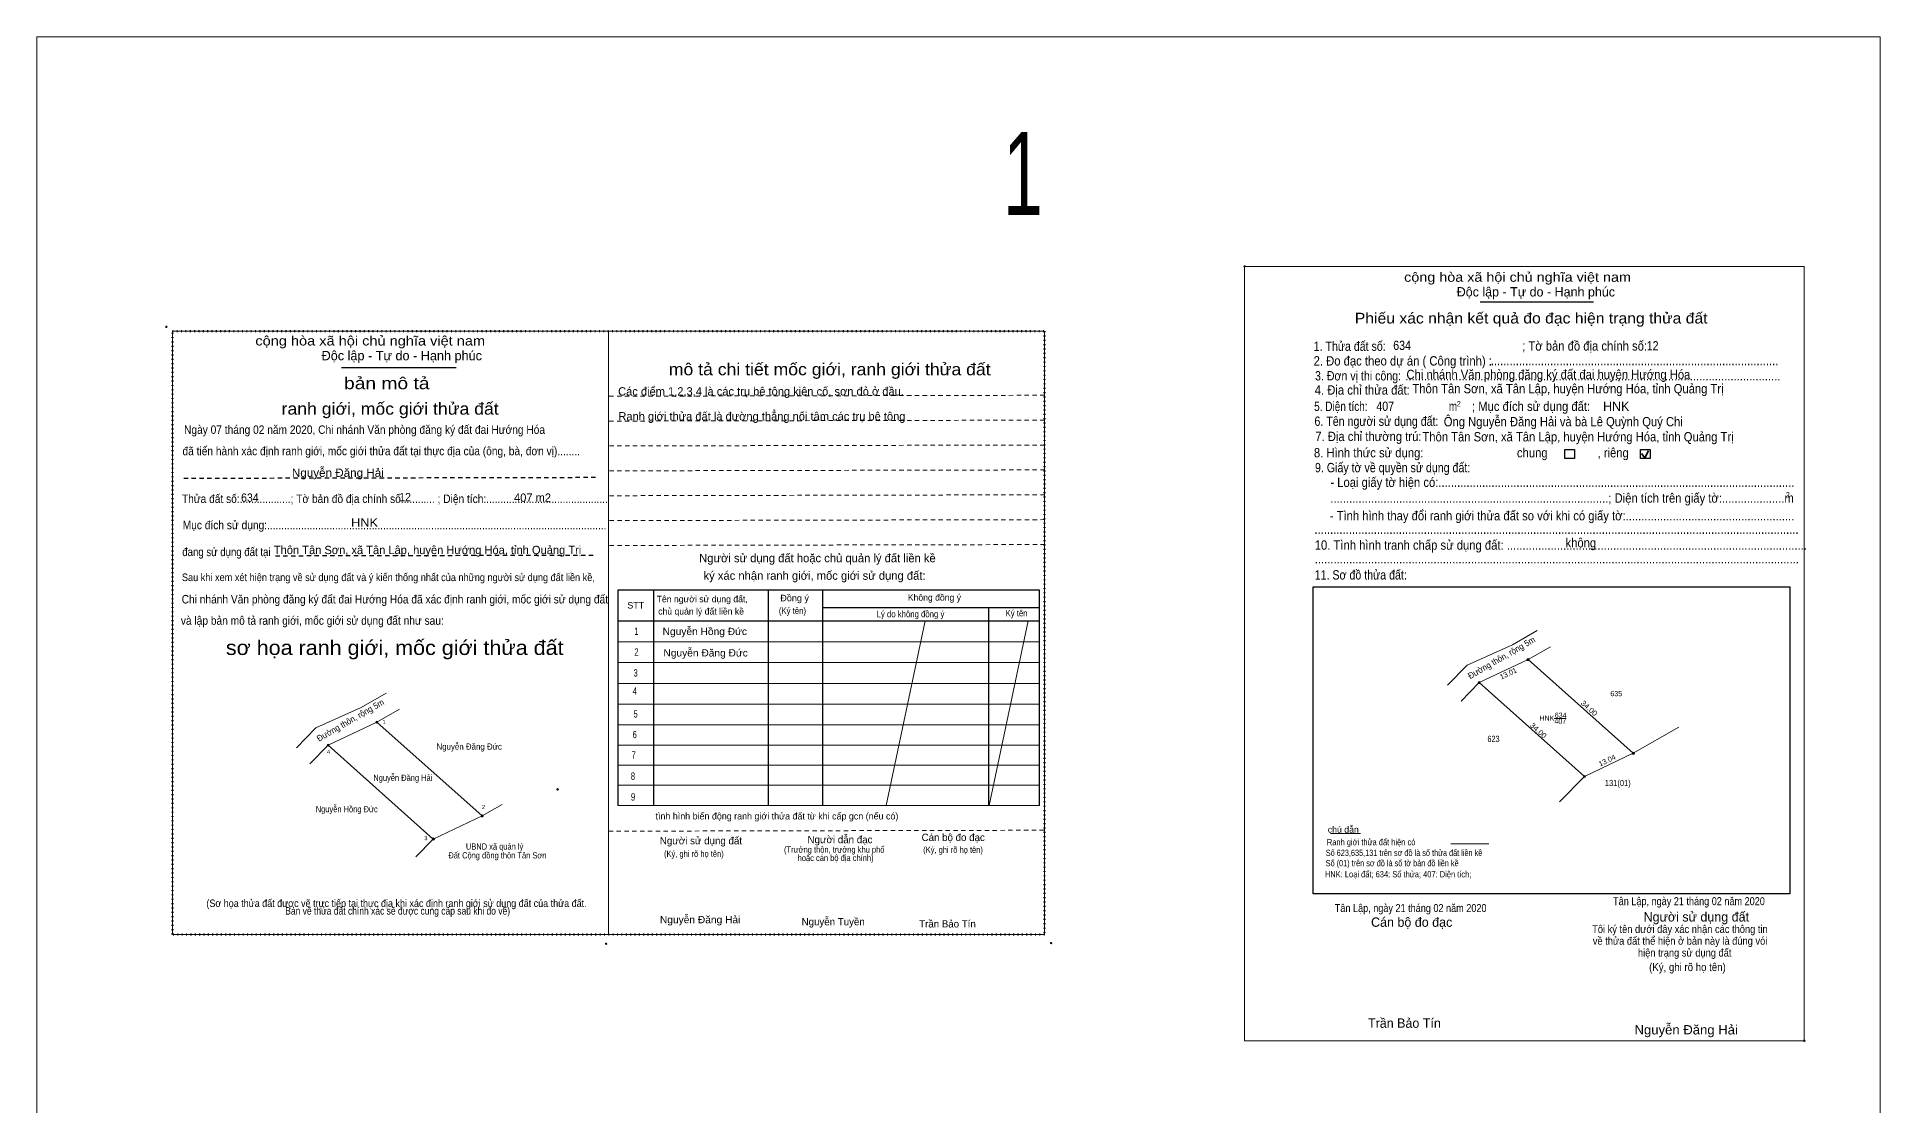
# Model space of a CAD drawing. Header units: metres. Extents: x 546991 to 548960, y 1836850 to 1838398.
# Drawn here: x 547535.8 to 547980.4, y 1837835.7 to 1838093.3 of the extents above; entities that cross this region are included whole.
import ezdxf
from ezdxf.enums import TextEntityAlignment as Align

# ---------------------------------------------------------------- set-up
doc = ezdxf.new("R2010")
doc.units = ezdxf.units.M
doc.header["$LTSCALE"] = 0.7
doc.header["$PDMODE"] = 32
doc.header["$PDSIZE"] = 0.35
doc.linetypes.add('DOTTED', pattern=[1.5, 0.3, -1.2])
doc.linetypes.add('SHORT_DASHED', pattern=[2.7, 1.5, -1.2])
for name, color, linetype, lineweight in [('1', 7, 'SHORT_DASHED', 13), ('10', 7, 'Continuous', 13), ('11', 7, 'Continuous', 13), ('13', 7, 'Continuous', 13), ('17', 7, 'Continuous', 13), ('2', 7, 'Continuous', 13), ('55', 7, 'Continuous', 13), ('6', 7, 'Continuous', 13), ('63', 7, 'Continuous', 13)]:
    doc.layers.add(name, color=color, linetype=linetype, lineweight=lineweight)
doc.layers.add('16', color=7, linetype='Continuous')

msp = doc.modelspace()

# ---------------------------------------------------------------- hatches: boundary and pattern name
at = {"layer": '13'}
for points in [[(547895.73, 1837943.12, 1), (547895.23, 1837943.12, 1)], [(547883.96, 1837937.58, 1), (547883.46, 1837937.58, 1)], [(547618.08, 1837928.02, 1), (547617.58, 1837928.02, 1)], [(547606.31, 1837922.48, 1), (547605.81, 1837922.48, 1)], [(547921.13, 1837920.53, 1), (547920.63, 1837920.53, 1)], [(547909.34, 1837914.96, 1), (547908.84, 1837914.96, 1)], [(547643.48, 1837905.43, 1), (547642.98, 1837905.43, 1)], [(547631.69, 1837899.86, 1), (547631.19, 1837899.86, 1)]]:
    msp.add_hatch(color=256, dxfattribs=at).paths.add_polyline_path(points)
at = {"layer": '2'}
for points in [[(547895.605, 1837943.12, 1), (547895.355, 1837943.12, 1)], [(547883.835, 1837937.58, 1), (547883.585, 1837937.58, 1)], [(547617.955, 1837928.02, 1), (547617.705, 1837928.02, 1)], [(547606.185, 1837922.48, 1), (547605.935, 1837922.48, 1)], [(547921.005, 1837920.53, 1), (547920.755, 1837920.53, 1)], [(547909.215, 1837914.96, 1), (547908.965, 1837914.96, 1)], [(547643.355, 1837905.43, 1), (547643.105, 1837905.43, 1)], [(547631.565, 1837899.86, 1), (547631.315, 1837899.86, 1)]]:
    msp.add_hatch(color=256, dxfattribs=at).paths.add_polyline_path(points)

# ---------------------------------------------------------------- linework, layer by layer
at = {"layer": '1'}
for p, q in [((547673.87, 1838006.65), (547779.06, 1838006.88)), ((547673.88, 1838000.65), (547779.07, 1838000.88)), ((547673.9, 1837994.65), (547779.09, 1837994.88)), ((547673.91, 1837988.65), (547779.1, 1837988.88)), ((547673.92, 1837982.65), (547779.11, 1837982.88)), ((547673.94, 1837976.65), (547779.13, 1837976.88)), ((547673.95, 1837970.65), (547779.14, 1837970.88)), ((547673.74, 1837901.75), (547778.93, 1837901.98))]:
    msp.add_line(p, q, dxfattribs=at)
at = {"layer": '1', "lineweight": 25}
for p, q in [((547571.25, 1837986.88), (547670.8, 1837987.1)), ((547593.36, 1837968.18), (547670.72, 1837968.35))]:
    msp.add_line(p, q, dxfattribs=at)
at = {"layer": '1', "linetype": 'DOTTED', "lineweight": 53}
msp.add_lwpolyline([(547568.51, 1838022.33), (547778.88, 1838022.33), (547778.88, 1837876.84), (547568.51, 1837876.84)], close=True, dxfattribs=at)
at = {"layer": '10'}
for p, q in [((547876.08, 1837936.95), (547880.79, 1837941.75)), ((547895.48, 1837943.12), (547920.88, 1837920.53)), ((547879.33, 1837933.12), (547883.71, 1837937.58)), ((547883.71, 1837937.58), (547909.09, 1837914.96)), ((547598.43, 1837921.85), (547603.14, 1837926.65)), ((547617.83, 1837928.02), (547643.23, 1837905.43)), ((547601.68, 1837918.02), (547606.06, 1837922.48)), ((547606.06, 1837922.48), (547631.44, 1837899.86)), ((547903.11, 1837908.86), (547909.09, 1837914.96)), ((547627.26, 1837895.6), (547631.44, 1837899.86))]:
    msp.add_line(p, q, dxfattribs=at)
at = {"layer": '11'}
for p, q in [((547895.48, 1837943.12), (547900.93, 1837946.25)), ((547617.83, 1837928.02), (547623.28, 1837931.15)), ((547931.83, 1837926.81), (547920.88, 1837920.53)), ((547648.05, 1837908.2), (547643.23, 1837905.43))]:
    msp.add_line(p, q, dxfattribs=at)
at = {"layer": '13'}
for p, q in [((547750.11, 1837952.45), (547740.68, 1837907.97)), ((547774.94, 1837952.45), (547765.51, 1837907.97)), ((547901.82, 1837928.92), (547904.68, 1837928.92))]:
    msp.add_line(p, q, dxfattribs=at)
for centre in [(547895.48, 1837943.12), (547883.71, 1837937.58), (547617.83, 1837928.02), (547606.06, 1837922.48), (547920.88, 1837920.53), (547909.09, 1837914.96), (547643.23, 1837905.43), (547631.44, 1837899.86)]:
    msp.add_circle(centre, 0.25, dxfattribs=at)
at = {"layer": '17'}
msp.add_line((547847.86, 1837901.2), (547855.1, 1837901.2), dxfattribs=at)
at = {"layer": '2', "lineweight": 25}
for p, q in [((547883.97, 1838029.39), (547911.28, 1838029.39)), ((547609.27, 1838013.6), (547636.93, 1838013.6)), ((547684.52, 1837959.87), (547684.52, 1837907.97)), ((547712.19, 1837959.87), (547712.19, 1837907.97)), ((547725.29, 1837959.87), (547725.29, 1837907.97)), ((547843.67, 1837960.66), (547958.6, 1837960.66)), ((547958.6, 1837960.66), (547958.6, 1837886.68)), ((547725.29, 1837955.69), (547777.65, 1837955.69)), ((547765.36, 1837955.69), (547765.36, 1837907.97)), ((547675.91, 1837952.45), (547777.65, 1837952.45))]:
    msp.add_line(p, q, dxfattribs=at)
at = {"layer": '2', "lineweight": 35}
for p, q in [((547923.64, 1837991.8), (547924.57, 1837993.47)), ((547922.87, 1837992.8), (547923.64, 1837991.8))]:
    msp.add_line(p, q, dxfattribs=at)
at = {"layer": '2'}
for p, q in [((547675.91, 1837947.43), (547777.65, 1837947.43)), ((547675.91, 1837942.42), (547777.65, 1837942.42)), ((547675.91, 1837937.4), (547777.65, 1837937.4)), ((547675.91, 1837932.38), (547777.65, 1837932.38)), ((547675.91, 1837927.37), (547777.65, 1837927.37)), ((547675.91, 1837922.52), (547777.65, 1837922.52)), ((547675.91, 1837917.67), (547777.65, 1837917.67)), ((547675.91, 1837912.82), (547777.65, 1837912.82)), ((547675.91, 1837907.97), (547777.65, 1837907.97))]:
    msp.add_line(p, q, dxfattribs=at)
msp.add_lwpolyline([(547827.11, 1838037.95), (547962.12, 1838037.95), (547962.12, 1837851.22), (547827.11, 1837851.22)], close=True, dxfattribs=at)
for points in [[(547568.52, 1837876.84), (547568.51, 1837876.84), (547568.51, 1838022.33), (547673.7, 1838022.33), (547673.7, 1838022.32)], [(547673.7, 1838022.32), (547673.7, 1837876.84), (547568.52, 1837876.84)], [(547673.7, 1838022.33), (547778.89, 1838022.33), (547778.89, 1837876.84), (547778.89, 1837876.84)], [(547673.7, 1838022.33), (547778.89, 1838022.33), (547778.89, 1837876.84)], [(547778.89, 1837876.84), (547673.7, 1837876.84), (547673.7, 1838022.32)], [(547778.89, 1837876.84), (547673.7, 1837876.84), (547673.7, 1838022.32)]]:
    msp.add_lwpolyline(points, dxfattribs=at)
at = {"layer": '2', "lineweight": 25}
for points in [[(547904.36, 1837993.76), (547906.68, 1837993.76), (547906.68, 1837991.6), (547904.36, 1837991.6)], [(547922.6, 1837993.76), (547924.92, 1837993.76), (547924.92, 1837991.6), (547922.6, 1837991.6)]]:
    msp.add_lwpolyline(points, close=True, dxfattribs=at)
for points in [[(547777.65, 1837907.97), (547777.65, 1837959.87), (547675.91, 1837959.87), (547675.91, 1837907.97)], [(547958.6, 1837886.68), (547843.67, 1837886.68), (547843.67, 1837960.66)]]:
    msp.add_lwpolyline(points, dxfattribs=at)
at = {"layer": '2'}
for centre in [(547895.48, 1837943.12), (547883.71, 1837937.58), (547617.83, 1837928.02), (547606.06, 1837922.48), (547920.88, 1837920.53), (547909.09, 1837914.96), (547643.23, 1837905.43), (547631.44, 1837899.86)]:
    msp.add_circle(centre, 0.125, dxfattribs=at)
for p in [(547827.11, 1838037.95), (547567.08, 1838023.38), (547673.13, 1837874.6), (547780.45, 1837874.77), (547962.12, 1837851.22)]:
    msp.add_point(p, dxfattribs=at)
at = {"layer": '55'}
for p, q in [((547883.71, 1837937.58), (547895.48, 1837943.12)), ((547606.06, 1837922.48), (547617.83, 1837928.02)), ((547909.09, 1837914.96), (547920.88, 1837920.53)), ((547631.44, 1837899.86), (547643.23, 1837905.43))]:
    msp.add_line(p, q, dxfattribs=at)
for points in [[(547880.79, 1837941.75), (547891.7, 1837946.72), (547897.7, 1837950.17)], [(547603.14, 1837926.65), (547614.05, 1837931.62), (547620.05, 1837935.07)]]:
    msp.add_lwpolyline(points, dxfattribs=at)
msp.add_point((547661.43, 1837911.84), dxfattribs=at)
at = {"layer": '6'}
msp.add_line((547876.88, 1837898.74), (547886.02, 1837898.74), dxfattribs=at)
at = {"layer": '63'}
msp.add_lwpolyline([(547535.82, 1838093.31), (547980.41, 1838093.31), (547980.41, 1837345.75), (547535.82, 1837345.75)], close=True, dxfattribs=at)

# ---------------------------------------------------------------- texts
at = {"layer": '1'}
for s, height, width, p in [('635', 1.25, 0.85, (547916.765, 1837934.31)), ('407', 1.25, 0.85, (547903.275, 1837927.66)), ('634', 1.25, 0.85, (547903.35, 1837929.09)), ('(Sơ họa thửa đất được vẽ trực tiếp tại thực địa khi xác định ranh giới sử dụng đất của thửa đất.', 1.8, 0.9, (547622.565, 1837883.47)), (' Bản vẽ thửa đất chính xác sẽ được cung cấp sau khi đo vẽ)', 1.8, 0.85, (547622.56, 1837881.64))]:
    msp.add_text(s, height=height, dxfattribs=dict(at, width=width)).set_placement(p, align=Align.CENTER)
msp.add_text('HNK', height=1.25, dxfattribs=at).set_placement((547900.025, 1837928.4), align=Align.CENTER)
at = {"layer": '10'}
for s, width, p in [('Nguyễn Đăng Đức', 0.95, (547632.2, 1837921.41)), ('623', 0.85, (547885.69, 1837923.27)), ('Nguyễn Đăng Hải', 0.9, (547616.97, 1837913.88)), ('131(01)', 0.9, (547914.02, 1837912.62)), ('Nguyễn Hồng Đức', 0.9, (547603.08, 1837906.32)), ('Đất Cộng đồng thôn Tân Sơn', 0.9, (547635.07, 1837895.18)), ('UBND xã quản lý', 0.9, (547639.3, 1837897.31))]:
    msp.add_text(s, height=1.5, dxfattribs=dict(at, width=width)).set_placement(p)
at = {"layer": '11', "width": 0.95}
for p in [(547889.4664, 1837942.955), (547611.8164, 1837927.855)]:
    msp.add_text('Đường thôn, rộng 5m', height=1.5, rotation=29.872, dxfattribs=at).set_placement(p, align=Align.CENTER)
at = {"layer": '16'}
for s, height, width, p in [('Ngày 07 tháng 02 năm 2020, Chi nhánh Văn phòng đăng ký đất đai Hướng Hóa', 2.04, 0.9, (547571.32, 1837997.57)), (' đã tiến hành xác định ranh giới, mốc giới thửa đất tại thực địa của (ông, bà, đơn vị)........', 2.04, 0.9, (547570.26, 1837992.41)), ('Thửa đất số:..................; Tờ bản đồ địa chính số:........... ; Diện tích:...........................................', 2.04, 0.9, (547570.81, 1837980.9)), ('Mục đích sử dụng:........................................................................................................................', 2.04, 0.9, (547571, 1837974.57)), ('đang sử dụng đất tại', 2.04, 0.85, (547570.9, 1837968.09)), ('Sau khi xem xét hiện trạng về sử dụng đất và ý kiến thống nhất của những người sử dụng đất liền kề,', 1.836, 0.9, (547570.8, 1837962.06)), ('Chi nhánh Văn phòng đăng ký đất đai Hướng Hóa đã xác định ranh giới, mốc giới sử dụng đất', 2.04, 0.9, (547570.75, 1837956.67)), (' và lập bản mô tả ranh giới, mốc giới sử dụng đất như sau:', 2.04, 0.9, (547569.87, 1837951.53))]:
    msp.add_text(s, height=height, dxfattribs=dict(at, width=width)).set_placement(p)
at = {"layer": '2'}
for s, height, width, p in [('cộng hòa xã hội chủ nghĩa việt nam', 2.253, 1.15, (547865.6, 1838034.25)), ('cộng hòa xã hội chủ nghĩa việt nam', 2.282, 1.15, (547588.52, 1838018.88)), ('1. Thửa đất số:', 2.253, 0.85, (547843.78, 1838017.59)), ('634', 2.25, 0.85, (547862.97, 1838017.79)), ('; Tờ bản đồ địa chính số:', 2.253, 0.9, (547894.07, 1838017.65)), ('12', 2.25, 0.85, (547924.11, 1838017.69)), ('2. Đo đạc theo dự án ( Công trình) : ', 2.255, 0.9, (547843.77, 1838014.05)), ('3. Đơn vị thi công:', 2.255, 0.85, (547844.1, 1838010.45)), ('........................................................................................................................', 2.255, 0.9, (547865.88, 1838010.45)), ('Chi nhánh Văn phòng đăng ký đất đai huyện Hướng Hóa', 2.25, 0.9, (547866.16, 1838010.77)), ('............................................................................................', 2.255, 0.9, (547886.49, 1838014.13)), ('4. Địa chỉ thửa đất:', 2.255, 0.9, (547844.04, 1838007.03)), ('Thôn Tân Sơn, xã Tân Lập, huyện Hướng Hóa, tỉnh Quảng Trị', 2.25, 0.9, (547867.6, 1838007.35)), ('5. Diện tích:', 2.255, 0.8, (547843.9, 1838003.09)), ('6. Tên người sử dụng đất:', 2.255, 0.85, (547843.97, 1837999.5)), ('407', 2.25, 0.85, (547858.9, 1838003.11)), ('Ông Nguyễn Đăng Hải và bà Lê Quỳnh Quý Chi', 2.25, 0.9, (547875.16, 1837999.39)), ('m', 2.253, 0.8, (547876.38, 1838003.09)), ('2', 1.288, 0.8, (547878.32, 1838004.17)), ('; Mục đích sử dụng đất:', 2.253, 0.9, (547881.97, 1838003.09)), ('7. Địa chỉ thường trú:', 2.255, 0.9, (547844.17, 1837995.83)), ('Thôn Tân Sơn, xã Tân Lập, huyện Hướng Hóa, tỉnh Quảng Trị', 2.25, 0.9, (547870.02, 1837995.75)), ('8. Hình thức sử dụng:', 2.255, 0.9, (547843.84, 1837991.9)), ('chung                , riêng', 2.253, 0.9, (547892.81, 1837991.9)), ('Nguyễn Đăng Hải', 2, 1.05, (547597.33, 1837987.2)), ('9. Giấy tờ về quyền sử dụng đất:', 2.255, 0.85, (547844.1, 1837988.31)), ('     - Loại giấy tờ hiện có:..................................................................................................................', 2.253, 0.9, (547844.04, 1837984.77)), ('634', 2, 0.95, (547585.08, 1837981.2)), ('12', 2, 0.95, (547623.22, 1837981.32)), ('     .........................................................................................; Diện tích trên giấy tờ:....................m', 2.253, 0.9, (547844.04, 1837980.97)), ('2', 1.288, 0.8, (547957.66, 1837982.23)), ('HNK', 2, 1.15, (547611.61, 1837975.2)), ('     - Tình hình thay đổi ranh giới thửa đất so với khi có giấy tờ:......................................................', 2.253, 0.9, (547843.9, 1837976.71)), ('...........................................................................................................................................................', 2.253, 0.9, (547843.97, 1837973.44)), ('10. Tình hình tranh chấp sử dụng đất: ................................................................................................', 2.255, 0.9, (547844.04, 1837969.63)), ('không', 2.254, 0.9, (547904.53, 1837970.18)), ('...........................................................................................................................................................', 2.253, 0.9, (547844.04, 1837966.31)), ('11. Sơ đồ thửa đất:', 2.255, 0.85, (547844.04, 1837962.44)), ('Đồng ý', 1.555, 1.05, (547715.13, 1837957.2)), ('STT', 1.555, 1.05, (547678.22, 1837955.45)), ('(Ký tên)', 1.555, 0.9, (547714.79, 1837954.15)), ('Lý do không đồng ý', 1.555, 0.9, (547738.37, 1837953.35)), ('Ký tên', 1.555, 0.9, (547769.47, 1837953.56)), ('Nguyễn Hồng Đức', 1.75, 1.05, (547686.75, 1837949.05)), ('Nguyễn Đăng Đức', 1.75, 1.05, (547686.95, 1837943.88)), ('(Ký, ghi rõ họ tên)', 1.505, 0.9, (547687.09, 1837895.56)), ('(Ký, ghi rõ họ tên)', 1.505, 0.9, (547749.6, 1837896.52)), ('Nguyễn Đăng Hải', 1.75, 1.05, (547686.1, 1837879.55)), ('Tân Lập, ngày 21 tháng 02 năm 2020', 1.93, 0.85, (547848.88, 1837882.25)), ('Tân Lập, ngày 21 tháng 02 năm 2020', 1.93, 0.85, (547916.01, 1837883.91)), ('(Ký, ghi rõ họ tên)', 1.932, 0.9, (547924.69, 1837868.01)), ('Nguyễn Đăng Hải', 2.25, 1.05, (547921.17, 1837852.74))]:
    msp.add_text(s, height=height, dxfattribs=dict(at, width=width)).set_placement(p)
for s, height, p in [('Độc lập - Tự do - Hạnh phúc', 2.253, (547878.28, 1838030.7)), ('Độc lập - Tự do - Hạnh phúc', 2.282, (547604.5, 1838015.31)), ('Các điểm 1,2,3,4 là các trụ bê tông kiên cố, sơn đỏ ở đầu.', 2, (547676.02, 1838006.82)), ('Ranh giới thửa đất là đường thẳng nối tâm các trụ bê tông', 2, (547676.08, 1838000.81)), ('HNK', 2.25, (547913.57, 1838003.08)), ('407 m2', 2, (547650.91, 1837981.2)), ('Thôn Tân Sơn, xã Tân Lập, huyện Hướng Hóa, tỉnh Quảng Trị', 2, (547592.99, 1837968.57)), ('Người sử dụng đất hoặc chủ quản lý đất liền kề ', 2.02, (547695.57, 1837966.61)), ('ký xác nhận ranh giới, mốc giới sử dụng đất:', 2.02, (547696.62, 1837962.38)), ('Tên người sử dụng đất,', 1.555, (547685.32, 1837956.96)), ('Không đồng ý', 1.555, (547745.89, 1837957.33)), ('chủ quản lý đất liền kề', 1.555, (547685.68, 1837954)), ('tình hình biến động ranh giới thửa đất từ khi cấp gcn (nếu có)', 1.605, (547685.04, 1837904.58)), ('Người sử dụng đất', 1.756, (547686.08, 1837898.58)), ('Người dẫn đạc', 1.76, (547721.69, 1837898.86)), ('Cán bộ đo đạc', 1.752, (547749.22, 1837899.38)), ('Người sử dụng đất', 2.253, (547923.35, 1837879.97)), ('Nguyễn Tuyền', 1.75, (547720.28, 1837879.04)), ('Trần Bảo Tín', 1.75, (547748.63, 1837878.53)), ('Cán bộ đo đạc', 2.254, (547857.62, 1837878.69)), ('Trần Bảo Tín', 2.25, (547856.89, 1837854.34))]:
    msp.add_text(s, height=height, dxfattribs=at).set_placement(p)
for s, height, width, p in [('Phiếu xác nhận kết quả đo đạc hiện trạng thửa đất', 2.575, 1.1, (547896.245, 1838024.19)), ('bản mô tả', 2.89, 1.2, (547620.215, 1838008.34)), ('mô tả chi tiết mốc giới, ranh giới thửa đất', 2.889, 1.1, (547727.055, 1838011.7)), ('ranh giới, mốc giới thửa đất', 2.89, 1.1, (547621.03, 1838002.2)), ('1', 1.756, 0.7, (547680.425, 1837949.1)), ('sơ họa ranh giới, mốc giới thửa đất', 3.527, 1.1, (547622.13, 1837944.25)), ('2', 1.756, 0.8, (547680.435, 1837944.09)), ('3', 1.756, 0.75, (547680.235, 1837939.05)), ('4', 1.756, 0.8, (547680.04, 1837934.67)), ('5', 1.756, 0.75, (547680.245, 1837929.16)), ('1', 1, 0.85, (547619.575, 1837927.57)), ('6', 1.756, 0.8, (547680.015, 1837924.19)), ('4', 1, 0.9, (547606.17, 1837920.38)), ('7', 1.76, 0.75, (547679.78, 1837919.28)), ('8', 1.76, 0.75, (547679.59, 1837914.15)), ('9', 1.76, 0.8, (547679.625, 1837909.13)), ('2', 1, 0.9, (547643.525, 1837907.08)), ('3', 1, 0.9, (547629.65, 1837899.59)), ('(Trưởng thôn, trưởng khu phố', 1.505, 0.9, (547728.14, 1837896.57)), ('hoặc cán bộ địa chính)', 1.505, 0.9, (547728.475, 1837894.56)), ('Tôi ký tên dưới đây xác nhận các thông tin', 1.862, 0.9, (547932.12, 1837877.21)), ('về thửa đất thể hiện ở bản này là đúng vói', 1.862, 0.9, (547932.15, 1837874.37)), ('hiện trạng sử dụng đất', 1.862, 0.9, (547933.27, 1837871.52))]:
    msp.add_text(s, height=height, dxfattribs=dict(at, width=width)).set_placement(p, align=Align.CENTER)
for s, rotation, p in [('13.01', 25.206, (547890.9839, 1837939.2179)), ('13.04', 25.288, (547914.828, 1837918.2514))]:
    msp.add_text(s, height=1.25, rotation=rotation, dxfattribs=at).set_placement(p, align=Align.CENTER)
at = {"layer": '2', "width": 1.1}
for rotation, p in [(318.351, (547909.8097, 1837930.9461)), (318.291, (547897.5792, 1837925.5732))]:
    msp.add_text('34.00', height=1.25, rotation=rotation, dxfattribs=at).set_placement(p, align=Align.CENTER)
at = {"layer": '2'}
msp.add_text('.', height=0.644, dxfattribs=at).set_placement((547962.0986, 1837850.87), align=Align.CENTER)
at = {"layer": '6'}
for s, width, p in [('Ranh giới thửa đất hiện có ', 0.9, (547846.96, 1837898.36)), ('chú dẫn', 1.05, (547847.18, 1837901.4)), ('Số 623,635,131 trên sơ đồ là số thửa đất liền kề', 0.85, (547846.7, 1837895.79)), ('HNK: Loại đất; 634: Số thửa; 407: Diện tích;', 0.9, (547846.49, 1837890.62)), ('Số (01) trên sơ đồ là số tờ bản đồ liền kề', 0.85, (547846.68, 1837893.3))]:
    msp.add_text(s, height=1.5, dxfattribs=dict(at, width=width)).set_placement(p)
at = {"layer": '63', "width": 0.65}
msp.add_text('1', height=20, dxfattribs=at).set_placement((547773.66, 1838050.37), align=Align.CENTER)

doc.saveas('drawing.dxf')
